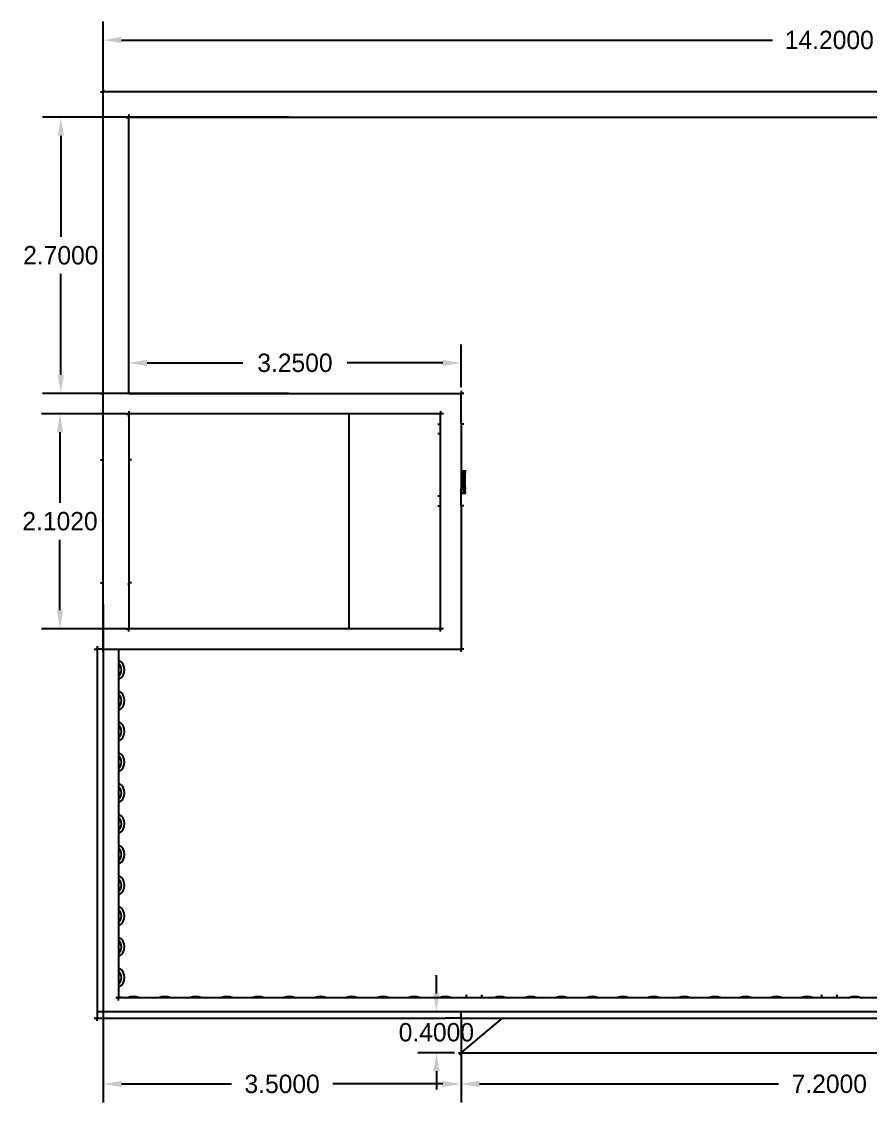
# Model space of a CAD drawing. Header units: metres. Extents: x -8.9 to 7.5, y -4.8 to 5.8.
# Drawn here: x -8.94 to -0.64, y -4.77 to 5.8 of the extents above; entities that cross this region are included whole.
import ezdxf

# ---------------------------------------------------------------- set-up
doc = ezdxf.new("R2010")
doc.units = ezdxf.units.M
doc.dimstyles.get("Standard").update_dxf_attribs({"dimtxt": 0.18, "dimasz": 0.18, "dimexe": 0.18, "dimexo": 0.0625, "dimgap": 0.09, "dimtad": 0, "dimtih": 1, "dimtoh": 1, "dimdec": 4, "dimzin": 0, "dimdsep": 46, "dimtxsty": 'Standard', "dimcen": 0.09, "dimadec": 0, "dimazin": 0, "dimtfac": 1, "dimtdec": 4, "dimtofl": 0, "dimtmove": 0, "dimatfit": 3, "dimfxl": 1, "dimtolj": 1, "dimtzin": 0, "dimarcsym": 0})

# ---------------------------------------------------------------- blocks, each defined once
blk = doc.blocks.new('*D1')
at = {"color": 0, "lineweight": -2}
for p, q in [((-4.646, -4.179), (-4.646, -4.77)), ((2.554, -4.179), (2.554, -4.77)), ((-4.466, -4.59), (-1.541, -4.59)), ((2.374, -4.59), (-0.551, -4.59))]:
    blk.add_line(p, q, dxfattribs=at)
at = {"color": 0}
for points in [[(-4.466, -4.56), (-4.466, -4.62), (-4.646, -4.59)], [(2.374, -4.56), (2.374, -4.62), (2.554, -4.59)]]:
    blk.add_solid(points, dxfattribs=at)
at = {"layer": 'Defpoints', "color": 0}
for p in [(-4.646, -4.116), (2.554, -4.116), (2.554, -4.59)]:
    blk.add_point(p, dxfattribs=at)
at = {"color": 0, "insert": (-1.046, -4.59), "char_height": 0.18, "attachment_point": 5}
blk.add_mtext('\\A1;7.2000', dxfattribs=at)
blk = doc.blocks.new('*D2')
at = {"color": 0, "lineweight": -2}
for p, q in [((-8.146, 3.701), (-8.146, 5.8)), ((6.054, 3.701), (6.054, 5.8)), ((-7.966, 5.62), (-1.601, 5.62)), ((5.874, 5.62), (-0.491, 5.62))]:
    blk.add_line(p, q, dxfattribs=at)
at = {"color": 0}
for points in [[(-7.966, 5.65), (-7.966, 5.59), (-8.146, 5.62)], [(5.874, 5.65), (5.874, 5.59), (6.054, 5.62)]]:
    blk.add_solid(points, dxfattribs=at)
at = {"layer": 'Defpoints', "color": 0}
for p in [(6.054, 5.62), (-8.146, 3.639), (6.054, 3.639)]:
    blk.add_point(p, dxfattribs=at)
at = {"color": 0, "insert": (-1.046, 5.62), "char_height": 0.18, "attachment_point": 5}
blk.add_mtext('\\A1;14.2000', dxfattribs=at)
blk = doc.blocks.new('*D4')
at = {"color": 0, "lineweight": -2}
for p, q in [((-6.334, 4.864), (-8.74, 4.864)), ((-8.56, 4.684), (-8.56, 3.694)), ((-8.56, 2.344), (-8.56, 3.334)), ((-6.334, 2.164), (-8.74, 2.164))]:
    blk.add_line(p, q, dxfattribs=at)
at = {"color": 0}
for points in [[(-8.59, 4.684), (-8.53, 4.684), (-8.56, 4.864)], [(-8.59, 2.344), (-8.53, 2.344), (-8.56, 2.164)]]:
    blk.add_solid(points, dxfattribs=at)
at = {"layer": 'Defpoints', "color": 0}
for p in [(-8.56, 4.864), (-6.271, 4.864), (-6.271, 2.164)]:
    blk.add_point(p, dxfattribs=at)
at = {"color": 0, "insert": (-8.56, 3.514), "char_height": 0.18, "attachment_point": 5}
blk.add_mtext('\\A1;2.7000', dxfattribs=at)
blk = doc.blocks.new('*D5')
at = {"color": 0, "lineweight": -2}
for p, q in [((-5.803, 1.964), (-8.748, 1.964)), ((-8.568, 1.784), (-8.568, 1.093)), ((-8.568, 0.042), (-8.568, 0.733)), ((-5.803, -0.138), (-8.748, -0.138))]:
    blk.add_line(p, q, dxfattribs=at)
at = {"color": 0}
for points in [[(-8.598, 1.784), (-8.538, 1.784), (-8.568, 1.964)], [(-8.598, 0.042), (-8.538, 0.042), (-8.568, -0.138)]]:
    blk.add_solid(points, dxfattribs=at)
at = {"layer": 'Defpoints', "color": 0}
for p in [(-5.74, 1.964), (-8.568, -0.138), (-5.74, -0.138)]:
    blk.add_point(p, dxfattribs=at)
at = {"color": 0, "insert": (-8.568, 0.913), "char_height": 0.18, "attachment_point": 5}
blk.add_mtext('\\A1;2.1020', dxfattribs=at)
blk = doc.blocks.new('*D10')
at = {"color": 0, "lineweight": -2}
for p, q in [((-7.896, 2.226), (-7.896, 2.642)), ((-4.646, 2.226), (-4.646, 2.642)), ((-7.716, 2.462), (-6.781, 2.462)), ((-4.826, 2.462), (-5.761, 2.462))]:
    blk.add_line(p, q, dxfattribs=at)
at = {"color": 0}
for points in [[(-7.716, 2.492), (-7.716, 2.432), (-7.896, 2.462)], [(-4.826, 2.492), (-4.826, 2.432), (-4.646, 2.462)]]:
    blk.add_solid(points, dxfattribs=at)
at = {"layer": 'Defpoints', "color": 0}
for p in [(-4.646, 2.462), (-7.896, 2.164), (-4.646, 2.164)]:
    blk.add_point(p, dxfattribs=at)
at = {"color": 0, "insert": (-6.271, 2.462), "char_height": 0.18, "attachment_point": 5}
blk.add_mtext('\\A1;3.2500', dxfattribs=at)
blk = doc.blocks.new('*D12')
at = {"color": 0, "lineweight": -2}
for p, q in [((-8.146, 0.099), (-8.146, -4.771)), ((-4.646, -4.179), (-4.646, -4.771)), ((-7.966, -4.591), (-6.891, -4.591)), ((-4.826, -4.591), (-5.901, -4.591))]:
    blk.add_line(p, q, dxfattribs=at)
at = {"color": 0}
for points in [[(-7.966, -4.561), (-7.966, -4.621), (-8.146, -4.591)], [(-4.826, -4.561), (-4.826, -4.621), (-4.646, -4.591)]]:
    blk.add_solid(points, dxfattribs=at)
at = {"layer": 'Defpoints', "color": 0}
for p in [(-8.146, 0.161), (-4.646, -4.116), (-4.646, -4.591)]:
    blk.add_point(p, dxfattribs=at)
at = {"color": 0, "insert": (-6.396, -4.591), "char_height": 0.18, "attachment_point": 5}
blk.add_mtext('\\A1;3.5000', dxfattribs=at)
blk = doc.blocks.new('*D14')
at = {"color": 0, "lineweight": -2}
for p, q in [((-4.888, -3.706), (-4.888, -3.526)), ((-4.709, -3.886), (-5.068, -3.886)), ((-4.709, -4.286), (-5.068, -4.286)), ((-4.888, -4.466), (-4.888, -4.646))]:
    blk.add_line(p, q, dxfattribs=at)
at = {"color": 0}
for points in [[(-4.918, -3.706), (-4.858, -3.706), (-4.888, -3.886)], [(-4.918, -4.466), (-4.858, -4.466), (-4.888, -4.286)]]:
    blk.add_solid(points, dxfattribs=at)
at = {"layer": 'Defpoints', "color": 0}
for p in [(-4.888, -3.886), (-4.646, -3.886), (-4.646, -4.286)]:
    blk.add_point(p, dxfattribs=at)
at = {"color": 0, "insert": (-4.888, -4.086), "char_height": 0.18, "attachment_point": 5}
blk.add_mtext('\\A1;0.4000', dxfattribs=at)

msp = doc.modelspace()

# ---------------------------------------------------------------- linework, layer by layer
for p, q in [((-8.17255, 5.11359), (-8.14612, 5.11359)), ((-8.14612, 5.14002), (-8.14612, 5.11359)), ((6.05388, 5.11359), (-8.14612, 5.11359)), ((-8.14612, 2.16359), (-8.14612, 5.11359)), ((-7.92255, 4.86359), (-7.89612, 4.86359)), ((-7.89612, 4.89002), (-7.89612, 4.86359)), ((-7.89612, 2.16359), (-7.89612, 4.86359)), ((5.80388, 4.86359), (-7.89612, 4.86359)), ((-8.17255, 2.16359), (-8.14612, 2.16359)), ((-7.89612, 2.16359), (-8.14612, 2.16359)), ((-8.14612, 1.51359), (-8.14612, 2.16359)), ((-7.89612, 2.16359), (-4.64612, 2.16359)), ((-4.64612, 2.19002), (-4.64612, 2.16359)), ((-4.61968, 2.16359), (-4.64612, 2.16359)), ((-4.64612, 1.86359), (-4.64612, 2.16359)), ((-7.92255, 1.96359), (-7.89612, 1.96359)), ((-7.89612, 1.99002), (-7.89612, 1.96359)), ((-7.89612, 1.96359), (-7.89612, 1.51359)), ((-5.74012, 1.96359), (-7.89612, 1.96359)), ((-7.89612, 1.93715), (-7.89612, 1.96359)), ((-5.74012, -0.13841), (-5.74012, 1.96359)), ((-4.84612, 1.96359), (-5.74012, 1.96359)), ((-4.84612, 1.99002), (-4.84612, 1.96359)), ((-4.81968, 1.96359), (-4.84612, 1.96359)), ((-4.84612, 1.86359), (-4.84612, 1.96359)), ((-4.87255, 1.86359), (-4.84612, 1.86359)), ((-4.84612, 1.77031), (-4.84612, 1.86359)), ((-4.61968, 1.86359), (-4.64612, 1.86359)), ((-4.64612, 1.86359), (-4.64612, 1.2346)), ((-4.87255, 1.77031), (-4.84612, 1.77031)), ((-4.8508, 1.77016), (-4.84612, 1.77017)), ((-4.84612, 1.77031), (-4.84612, 1.77017)), ((-4.84612, 1.15843), (-4.84612, 1.77017)), ((-8.17255, 1.51359), (-8.14612, 1.51359)), ((-8.14612, 0.31159), (-8.14612, 1.51359)), ((-7.86968, 1.51359), (-7.89612, 1.51359)), ((-7.89612, 1.51359), (-7.89612, 0.31159)), ((-4.62686, 1.40094), (-4.62686, 1.41329)), ((-4.60686, 1.40094), (-4.62686, 1.40094)), ((-4.62686, 1.38686), (-4.62686, 1.40094)), ((-4.60686, 1.38686), (-4.62686, 1.38686)), ((-4.62686, 1.38523), (-4.62686, 1.38686)), ((-4.60686, 1.38523), (-4.62686, 1.38523)), ((-4.62686, 1.23462), (-4.62686, 1.38523)), ((-4.60686, 1.41329), (-4.60686, 1.40094)), ((-4.60686, 1.40094), (-4.60686, 1.38686)), ((-4.60686, 1.38523), (-4.60686, 1.38686)), ((-4.60686, 1.23464), (-4.60686, 1.38523)), ((-4.64612, 1.2346), (-4.62686, 1.23462)), ((-4.64612, 1.18983), (-4.64612, 1.2346)), ((-4.64612, 1.18983), (-4.62686, 1.18985)), ((-4.64612, 1.06515), (-4.64612, 1.18983)), ((-4.62686, 1.22062), (-4.62686, 1.23462)), ((-4.62686, 1.20349), (-4.62686, 1.20383)), ((-4.60686, 1.20349), (-4.62686, 1.20349)), ((-4.62686, 1.20349), (-4.62686, 1.18985)), ((-4.62686, 1.18985), (-4.62334, 1.18985)), ((-4.62686, 1.18985), (-4.62686, 1.17706)), ((-4.62337, 1.20384), (-4.6234, 1.22063)), ((-4.62336, 1.20081), (-4.62336, 1.19955)), ((-4.62335, 1.19617), (-4.62336, 1.19835)), ((-4.62335, 1.19359), (-4.62335, 1.19521)), ((-4.62335, 1.19295), (-4.62334, 1.19201)), ((-4.60686, 1.19201), (-4.62334, 1.19201)), ((-4.62334, 1.18985), (-4.62334, 1.19201)), ((-4.60686, 1.18988), (-4.62334, 1.18985)), ((-4.59698, 1.23465), (-4.60686, 1.23464)), ((-4.60686, 1.20349), (-4.60686, 1.23464)), ((-4.60686, 1.20349), (-4.60686, 1.19201)), ((-4.60686, 1.18988), (-4.60686, 1.19201)), ((-4.59691, 1.18989), (-4.60686, 1.18988)), ((-4.60686, 1.17706), (-4.60686, 1.18988)), ((-4.84612, 1.15843), (-4.87255, 1.15843)), ((-4.87255, 1.06515), (-4.84612, 1.06515)), ((-4.87255, 1.06359), (-4.84612, 1.06359)), ((-4.84972, 1.15823), (-4.84612, 1.15823)), ((-4.84612, 1.15843), (-4.84612, 1.15823)), ((-4.84612, 1.06515), (-4.84612, 1.15823)), ((-4.84612, 1.06515), (-4.84612, 1.06359)), ((-4.84612, -0.13841), (-4.84612, 1.06359)), ((-4.61968, 1.06515), (-4.64612, 1.06515)), ((-4.64612, 1.06359), (-4.64612, 1.06515)), ((-4.61968, 1.06359), (-4.64612, 1.06359)), ((-4.64612, 1.06359), (-4.64612, -0.33641)), ((-8.17255, 0.31159), (-8.14612, 0.31159)), ((-8.14612, -0.33641), (-8.14612, 0.31159)), ((-7.86968, 0.31159), (-7.89612, 0.31159)), ((-7.89612, 0.31159), (-7.89612, -0.13841)), ((-7.89612, 0.28515), (-7.89612, 0.31159)), ((-7.92255, -0.13841), (-7.89612, -0.13841)), ((-5.74012, -0.13841), (-7.89612, -0.13841)), ((-7.89612, -0.16485), (-7.89612, -0.13841)), ((-4.84612, -0.13841), (-5.74012, -0.13841)), ((-4.81968, -0.13841), (-4.84612, -0.13841)), ((-4.84612, -0.16485), (-4.84612, -0.13841)), ((-8.20612, -0.30998), (-8.20612, -0.33641)), ((-8.23255, -0.33641), (-8.20612, -0.33641)), ((-8.20612, -0.33641), (-8.20612, -3.94641)), ((-8.14612, -0.33641), (-8.20612, -0.33641)), ((-8.14612, -0.36285), (-8.14612, -0.33641)), ((-8.14612, -0.33641), (-7.99612, -0.33641)), ((-7.99612, -0.33641), (-4.64612, -0.33641)), ((-7.99612, -0.33641), (-7.99612, -0.44526)), ((-4.64612, -0.36285), (-4.64612, -0.33641)), ((-4.61968, -0.33641), (-4.64612, -0.33641)), ((-7.98968, -0.44792), (-7.99612, -0.44526)), ((-7.99612, -0.44526), (-7.99612, -0.48052)), ((-7.98884, -0.4861), (-7.99612, -0.48052)), ((-7.99612, -0.48052), (-7.99612, -0.59995)), ((-7.96761, -0.46486), (-7.98968, -0.44792)), ((-7.97668, -0.50195), (-7.98884, -0.4861)), ((-7.96903, -0.52042), (-7.97668, -0.50195)), ((-7.96642, -0.54023), (-7.96903, -0.52042)), ((-7.95067, -0.48694), (-7.96761, -0.46486)), ((-7.94002, -0.51264), (-7.95067, -0.48694)), ((-7.93639, -0.54023), (-7.94002, -0.51264)), ((-7.99612, -0.59995), (-7.98884, -0.59437)), ((-7.99612, -0.59995), (-7.99612, -0.63521)), ((-7.99612, -0.63521), (-7.98968, -0.63254)), ((-7.98968, -0.63254), (-7.96761, -0.6156)), ((-7.98884, -0.59437), (-7.97668, -0.57851)), ((-7.97668, -0.57851), (-7.96903, -0.56005)), ((-7.96903, -0.56005), (-7.96642, -0.54023)), ((-7.96761, -0.6156), (-7.95067, -0.59353)), ((-7.95067, -0.59353), (-7.94002, -0.56782)), ((-7.94002, -0.56782), (-7.93639, -0.54023)), ((-7.99612, -0.63521), (-7.99612, -0.74626)), ((-7.98968, -0.74892), (-7.99612, -0.74626)), ((-7.99612, -0.74626), (-7.99612, -0.78152)), ((-7.98884, -0.7871), (-7.99612, -0.78152)), ((-7.99612, -0.78152), (-7.99612, -0.90095)), ((-7.96761, -0.76586), (-7.98968, -0.74892)), ((-7.97668, -0.80295), (-7.98884, -0.7871)), ((-7.96903, -0.82142), (-7.97668, -0.80295)), ((-7.96642, -0.84123), (-7.96903, -0.82142)), ((-7.96903, -0.86105), (-7.96642, -0.84123)), ((-7.95067, -0.78794), (-7.96761, -0.76586)), ((-7.94002, -0.81364), (-7.95067, -0.78794)), ((-7.93639, -0.84123), (-7.94002, -0.81364)), ((-7.94002, -0.86882), (-7.93639, -0.84123)), ((-7.99612, -0.90095), (-7.98884, -0.89537)), ((-7.99612, -0.90095), (-7.99612, -0.93621)), ((-7.99612, -0.93621), (-7.98968, -0.93354)), ((-7.99612, -0.93621), (-7.99612, -1.04726)), ((-7.98968, -0.93354), (-7.96761, -0.9166)), ((-7.98884, -0.89537), (-7.97668, -0.87951)), ((-7.97668, -0.87951), (-7.96903, -0.86105)), ((-7.96761, -0.9166), (-7.95067, -0.89453)), ((-7.95067, -0.89453), (-7.94002, -0.86882)), ((-7.98968, -1.04992), (-7.99612, -1.04726)), ((-7.99612, -1.04726), (-7.99612, -1.08252)), ((-7.96761, -1.06686), (-7.98968, -1.04992)), ((-7.98884, -1.0881), (-7.99612, -1.08252)), ((-7.99612, -1.08252), (-7.99612, -1.20195)), ((-7.97668, -1.10395), (-7.98884, -1.0881)), ((-7.96903, -1.12242), (-7.97668, -1.10395)), ((-7.97668, -1.18051), (-7.96903, -1.16205)), ((-7.96642, -1.14223), (-7.96903, -1.12242)), ((-7.96903, -1.16205), (-7.96642, -1.14223)), ((-7.95067, -1.08894), (-7.96761, -1.06686)), ((-7.94002, -1.11464), (-7.95067, -1.08894)), ((-7.93639, -1.14223), (-7.94002, -1.11464)), ((-7.94002, -1.16982), (-7.93639, -1.14223)), ((-7.99612, -1.20195), (-7.98884, -1.19637)), ((-7.99612, -1.20195), (-7.99612, -1.23721)), ((-7.99612, -1.23721), (-7.98968, -1.23454)), ((-7.99612, -1.23721), (-7.99612, -1.34826)), ((-7.98968, -1.23454), (-7.96761, -1.2176)), ((-7.98884, -1.19637), (-7.97668, -1.18051)), ((-7.96761, -1.2176), (-7.95067, -1.19553)), ((-7.95067, -1.19553), (-7.94002, -1.16982)), ((-7.98968, -1.35092), (-7.99612, -1.34826)), ((-7.99612, -1.34826), (-7.99612, -1.38352)), ((-7.96761, -1.36786), (-7.98968, -1.35092)), ((-7.95067, -1.38994), (-7.96761, -1.36786)), ((-7.98884, -1.3891), (-7.99612, -1.38352)), ((-7.99612, -1.38352), (-7.99612, -1.50295)), ((-7.97668, -1.40495), (-7.98884, -1.3891)), ((-7.96903, -1.42342), (-7.97668, -1.40495)), ((-7.97668, -1.48151), (-7.96903, -1.46305)), ((-7.96642, -1.44323), (-7.96903, -1.42342)), ((-7.96903, -1.46305), (-7.96642, -1.44323)), ((-7.94002, -1.41564), (-7.95067, -1.38994)), ((-7.95067, -1.49653), (-7.94002, -1.47082)), ((-7.93639, -1.44323), (-7.94002, -1.41564)), ((-7.94002, -1.47082), (-7.93639, -1.44323)), ((-7.99612, -1.50295), (-7.98884, -1.49737)), ((-7.99612, -1.50295), (-7.99612, -1.53821)), ((-7.99612, -1.53821), (-7.98968, -1.53554)), ((-7.99612, -1.53821), (-7.99612, -1.64926)), ((-7.98968, -1.53554), (-7.96761, -1.5186)), ((-7.98884, -1.49737), (-7.97668, -1.48151)), ((-7.96761, -1.5186), (-7.95067, -1.49653)), ((-7.98968, -1.65192), (-7.99612, -1.64926)), ((-7.99612, -1.64926), (-7.99612, -1.68452)), ((-7.98884, -1.6901), (-7.99612, -1.68452)), ((-7.99612, -1.68452), (-7.99612, -1.80395)), ((-7.96761, -1.66886), (-7.98968, -1.65192)), ((-7.97668, -1.70595), (-7.98884, -1.6901)), ((-7.95067, -1.69094), (-7.96761, -1.66886)), ((-7.94002, -1.71664), (-7.95067, -1.69094)), ((-7.98884, -1.79837), (-7.97668, -1.78251)), ((-7.96903, -1.72442), (-7.97668, -1.70595)), ((-7.97668, -1.78251), (-7.96903, -1.76405)), ((-7.96642, -1.74423), (-7.96903, -1.72442)), ((-7.96903, -1.76405), (-7.96642, -1.74423)), ((-7.95067, -1.79753), (-7.94002, -1.77182)), ((-7.93639, -1.74423), (-7.94002, -1.71664)), ((-7.94002, -1.77182), (-7.93639, -1.74423)), ((-7.99612, -1.80395), (-7.98884, -1.79837)), ((-7.99612, -1.80395), (-7.99612, -1.83921)), ((-7.99612, -1.83921), (-7.98968, -1.83654)), ((-7.99612, -1.83921), (-7.99612, -1.95026)), ((-7.98968, -1.83654), (-7.96761, -1.8196)), ((-7.96761, -1.8196), (-7.95067, -1.79753)), ((-7.98968, -1.95292), (-7.99612, -1.95026)), ((-7.99612, -1.95026), (-7.99612, -1.98552)), ((-7.98884, -1.9911), (-7.99612, -1.98552)), ((-7.99612, -1.98552), (-7.99612, -2.10495)), ((-7.96761, -1.96986), (-7.98968, -1.95292)), ((-7.97668, -2.00695), (-7.98884, -1.9911)), ((-7.96903, -2.02542), (-7.97668, -2.00695)), ((-7.95067, -1.99194), (-7.96761, -1.96986)), ((-7.94002, -2.01764), (-7.95067, -1.99194)), ((-7.99612, -2.10495), (-7.98884, -2.09937)), ((-7.99612, -2.10495), (-7.99612, -2.14021)), ((-7.98884, -2.09937), (-7.97668, -2.08351)), ((-7.97668, -2.08351), (-7.96903, -2.06505)), ((-7.96642, -2.04523), (-7.96903, -2.02542)), ((-7.96903, -2.06505), (-7.96642, -2.04523)), ((-7.96761, -2.1206), (-7.95067, -2.09853)), ((-7.95067, -2.09853), (-7.94002, -2.07282)), ((-7.93639, -2.04523), (-7.94002, -2.01764)), ((-7.94002, -2.07282), (-7.93639, -2.04523)), ((-7.99612, -2.14021), (-7.98968, -2.13754)), ((-7.99612, -2.14021), (-7.99612, -2.25126)), ((-7.98968, -2.13754), (-7.96761, -2.1206)), ((-7.98968, -2.25392), (-7.99612, -2.25126)), ((-7.99612, -2.25126), (-7.99612, -2.28652)), ((-7.98884, -2.2921), (-7.99612, -2.28652)), ((-7.99612, -2.28652), (-7.99612, -2.40595)), ((-7.96761, -2.27086), (-7.98968, -2.25392)), ((-7.97668, -2.30795), (-7.98884, -2.2921)), ((-7.96903, -2.32642), (-7.97668, -2.30795)), ((-7.95067, -2.29294), (-7.96761, -2.27086)), ((-7.94002, -2.31864), (-7.95067, -2.29294)), ((-7.93639, -2.34623), (-7.94002, -2.31864)), ((-7.99612, -2.40595), (-7.98884, -2.40037)), ((-7.99612, -2.40595), (-7.99612, -2.44121)), ((-7.98968, -2.43854), (-7.96761, -2.4216)), ((-7.98884, -2.40037), (-7.97668, -2.38451)), ((-7.97668, -2.38451), (-7.96903, -2.36605)), ((-7.96642, -2.34623), (-7.96903, -2.32642)), ((-7.96903, -2.36605), (-7.96642, -2.34623)), ((-7.96761, -2.4216), (-7.95067, -2.39953)), ((-7.95067, -2.39953), (-7.94002, -2.37382)), ((-7.94002, -2.37382), (-7.93639, -2.34623)), ((-7.99612, -2.44121), (-7.98968, -2.43854)), ((-7.99612, -2.44121), (-7.99612, -2.55226)), ((-7.98968, -2.55492), (-7.99612, -2.55226)), ((-7.99612, -2.55226), (-7.99612, -2.58752)), ((-7.98884, -2.5931), (-7.99612, -2.58752)), ((-7.99612, -2.58752), (-7.99612, -2.70695)), ((-7.96761, -2.57186), (-7.98968, -2.55492)), ((-7.97668, -2.60895), (-7.98884, -2.5931)), ((-7.96903, -2.62742), (-7.97668, -2.60895)), ((-7.96642, -2.64723), (-7.96903, -2.62742)), ((-7.95067, -2.59394), (-7.96761, -2.57186)), ((-7.94002, -2.61964), (-7.95067, -2.59394)), ((-7.93639, -2.64723), (-7.94002, -2.61964)), ((-7.99612, -2.70695), (-7.98884, -2.70137)), ((-7.99612, -2.70695), (-7.99612, -2.74221)), ((-7.99612, -2.74221), (-7.98968, -2.73954)), ((-7.99612, -2.74221), (-7.99612, -2.85326)), ((-7.98968, -2.73954), (-7.96761, -2.7226)), ((-7.98884, -2.70137), (-7.97668, -2.68551)), ((-7.97668, -2.68551), (-7.96903, -2.66705)), ((-7.96903, -2.66705), (-7.96642, -2.64723)), ((-7.96761, -2.7226), (-7.95067, -2.70053)), ((-7.95067, -2.70053), (-7.94002, -2.67482)), ((-7.94002, -2.67482), (-7.93639, -2.64723)), ((-7.98968, -2.85592), (-7.99612, -2.85326)), ((-7.99612, -2.85326), (-7.99612, -2.88852)), ((-7.98884, -2.8941), (-7.99612, -2.88852)), ((-7.99612, -2.88852), (-7.99612, -3.00795)), ((-7.96761, -2.87286), (-7.98968, -2.85592)), ((-7.97668, -2.90995), (-7.98884, -2.8941)), ((-7.96903, -2.92842), (-7.97668, -2.90995)), ((-7.96642, -2.94823), (-7.96903, -2.92842)), ((-7.96903, -2.96805), (-7.96642, -2.94823)), ((-7.95067, -2.89494), (-7.96761, -2.87286)), ((-7.94002, -2.92064), (-7.95067, -2.89494)), ((-7.93639, -2.94823), (-7.94002, -2.92064)), ((-7.94002, -2.97582), (-7.93639, -2.94823)), ((-7.99612, -3.00795), (-7.98884, -3.00237)), ((-7.99612, -3.00795), (-7.99612, -3.04321)), ((-7.99612, -3.04321), (-7.98968, -3.04054)), ((-7.99612, -3.04321), (-7.99612, -3.15426)), ((-7.98968, -3.04054), (-7.96761, -3.0236)), ((-7.98884, -3.00237), (-7.97668, -2.98651)), ((-7.97668, -2.98651), (-7.96903, -2.96805)), ((-7.96761, -3.0236), (-7.95067, -3.00153)), ((-7.95067, -3.00153), (-7.94002, -2.97582)), ((-7.98968, -3.15692), (-7.99612, -3.15426)), ((-7.99612, -3.15426), (-7.99612, -3.18952)), ((-7.96761, -3.17386), (-7.98968, -3.15692)), ((-7.98884, -3.1951), (-7.99612, -3.18952)), ((-7.99612, -3.18952), (-7.99612, -3.30895)), ((-7.97668, -3.21095), (-7.98884, -3.1951)), ((-7.96903, -3.22942), (-7.97668, -3.21095)), ((-7.97668, -3.28751), (-7.96903, -3.26905)), ((-7.96642, -3.24923), (-7.96903, -3.22942)), ((-7.96903, -3.26905), (-7.96642, -3.24923)), ((-7.95067, -3.19594), (-7.96761, -3.17386)), ((-7.94002, -3.22164), (-7.95067, -3.19594)), ((-7.95067, -3.30253), (-7.94002, -3.27682)), ((-7.93639, -3.24923), (-7.94002, -3.22164)), ((-7.94002, -3.27682), (-7.93639, -3.24923)), ((-7.99612, -3.30895), (-7.98884, -3.30337)), ((-7.99612, -3.30895), (-7.99612, -3.34421)), ((-7.99612, -3.34421), (-7.98968, -3.34154)), ((-7.99612, -3.34421), (-7.99612, -3.45526)), ((-7.98968, -3.34154), (-7.96761, -3.3246)), ((-7.98884, -3.30337), (-7.97668, -3.28751)), ((-7.96761, -3.3246), (-7.95067, -3.30253)), ((-7.98968, -3.45792), (-7.99612, -3.45526)), ((-7.99612, -3.45526), (-7.99612, -3.49052)), ((-7.96761, -3.47486), (-7.98968, -3.45792)), ((-7.95067, -3.49694), (-7.96761, -3.47486)), ((-7.98884, -3.4961), (-7.99612, -3.49052)), ((-7.99612, -3.49052), (-7.99612, -3.60995)), ((-7.97668, -3.51195), (-7.98884, -3.4961)), ((-7.98884, -3.60437), (-7.97668, -3.58851)), ((-7.96903, -3.53042), (-7.97668, -3.51195)), ((-7.97668, -3.58851), (-7.96903, -3.57005)), ((-7.96642, -3.55023), (-7.96903, -3.53042)), ((-7.96903, -3.57005), (-7.96642, -3.55023)), ((-7.94002, -3.52264), (-7.95067, -3.49694)), ((-7.95067, -3.60353), (-7.94002, -3.57782)), ((-7.93639, -3.55023), (-7.94002, -3.52264)), ((-7.94002, -3.57782), (-7.93639, -3.55023)), ((-7.99612, -3.60995), (-7.98884, -3.60437)), ((-7.99612, -3.60995), (-7.99612, -3.64521)), ((-7.99612, -3.64521), (-7.98968, -3.64254)), ((-7.99612, -3.64521), (-7.99612, -3.74641)), ((-7.98968, -3.64254), (-7.96761, -3.6256)), ((-7.96761, -3.6256), (-7.95067, -3.60353)), ((-8.02255, -3.74641), (-7.99612, -3.74641)), ((-7.99612, -3.77285), (-7.99612, -3.74641)), ((-7.99612, -3.74641), (-7.89977, -3.74641)), ((-7.96968, -3.74641), (-7.99612, -3.74641)), ((-7.87771, -3.73728), (-7.89977, -3.74641)), ((-7.89977, -3.74641), (-7.80048, -3.74641)), ((-7.85012, -3.73364), (-7.87771, -3.73728)), ((-7.82254, -3.73728), (-7.85012, -3.73364)), ((-7.80048, -3.74641), (-7.82254, -3.73728)), ((-7.80048, -3.74641), (-7.59478, -3.74641)), ((-7.57272, -3.73728), (-7.59478, -3.74641)), ((-7.59478, -3.74641), (-7.49549, -3.74641)), ((-7.54514, -3.73364), (-7.57272, -3.73728)), ((-7.51755, -3.73728), (-7.54514, -3.73364)), ((-7.49549, -3.74641), (-7.51755, -3.73728)), ((-7.49549, -3.74641), (-7.28979, -3.74641)), ((-7.26774, -3.73728), (-7.28979, -3.74641)), ((-7.28979, -3.74641), (-7.19051, -3.74641)), ((-7.24015, -3.73364), (-7.26774, -3.73728)), ((-7.21256, -3.73728), (-7.24015, -3.73364)), ((-7.19051, -3.74641), (-7.21256, -3.73728)), ((-7.19051, -3.74641), (-6.9848, -3.74641)), ((-6.96275, -3.73728), (-6.9848, -3.74641)), ((-6.9848, -3.74641), (-6.88552, -3.74641)), ((-6.93516, -3.73364), (-6.96275, -3.73728)), ((-6.90757, -3.73728), (-6.93516, -3.73364)), ((-6.88552, -3.74641), (-6.90757, -3.73728)), ((-6.88552, -3.74641), (-6.67982, -3.74641)), ((-6.65776, -3.73728), (-6.67982, -3.74641)), ((-6.67982, -3.74641), (-6.58053, -3.74641)), ((-6.63017, -3.73364), (-6.65776, -3.73728)), ((-6.60259, -3.73728), (-6.63017, -3.73364)), ((-6.58053, -3.74641), (-6.60259, -3.73728)), ((-6.58053, -3.74641), (-6.37483, -3.74641)), ((-6.35277, -3.73728), (-6.37483, -3.74641)), ((-6.37483, -3.74641), (-6.27554, -3.74641)), ((-6.32519, -3.73364), (-6.35277, -3.73728)), ((-6.2976, -3.73728), (-6.32519, -3.73364)), ((-6.27554, -3.74641), (-6.2976, -3.73728)), ((-6.27554, -3.74641), (-6.06984, -3.74641)), ((-6.04779, -3.73728), (-6.06984, -3.74641)), ((-6.06984, -3.74641), (-5.97056, -3.74641)), ((-6.0202, -3.73364), (-6.04779, -3.73728)), ((-5.99261, -3.73728), (-6.0202, -3.73364)), ((-5.97056, -3.74641), (-5.99261, -3.73728)), ((-5.97056, -3.74641), (-5.76486, -3.74641)), ((-5.7428, -3.73728), (-5.76486, -3.74641)), ((-5.76486, -3.74641), (-5.66557, -3.74641)), ((-5.71521, -3.73364), (-5.7428, -3.73728)), ((-5.68763, -3.73728), (-5.71521, -3.73364)), ((-5.66557, -3.74641), (-5.68763, -3.73728)), ((-5.66557, -3.74641), (-5.45987, -3.74641)), ((-5.43781, -3.73728), (-5.45987, -3.74641)), ((-5.45987, -3.74641), (-5.36058, -3.74641)), ((-5.41023, -3.73364), (-5.43781, -3.73728)), ((-5.38264, -3.73728), (-5.41023, -3.73364)), ((-5.36058, -3.74641), (-5.38264, -3.73728)), ((-5.36058, -3.74641), (-5.15488, -3.74641)), ((-5.13283, -3.73728), (-5.15488, -3.74641)), ((-5.15488, -3.74641), (-5.0556, -3.74641)), ((-5.10524, -3.73364), (-5.13283, -3.73728)), ((-5.07765, -3.73728), (-5.10524, -3.73364)), ((-5.0556, -3.74641), (-5.07765, -3.73728)), ((-5.0556, -3.74641), (-4.84989, -3.74641)), ((-4.82784, -3.73728), (-4.84989, -3.74641)), ((-4.84989, -3.74641), (-4.75061, -3.74641)), ((-4.80025, -3.73364), (-4.82784, -3.73728)), ((-4.77266, -3.73728), (-4.80025, -3.73364)), ((-4.75061, -3.74641), (-4.77266, -3.73728)), ((-4.75061, -3.74641), (-4.59651, -3.74641)), ((-4.59651, -3.71998), (-4.59651, -3.74641)), ((-4.59651, -3.74641), (-4.44612, -3.74641)), ((-4.44612, -3.71998), (-4.44612, -3.74641)), ((-4.44612, -3.74641), (-4.31389, -3.74641)), ((-4.29184, -3.73728), (-4.31389, -3.74641)), ((-4.31389, -3.74641), (-4.21461, -3.74641)), ((-4.26425, -3.73364), (-4.29184, -3.73728)), ((-4.23666, -3.73728), (-4.26425, -3.73364)), ((-4.21461, -3.74641), (-4.23666, -3.73728)), ((-4.21461, -3.74641), (-4.01389, -3.74641)), ((-3.99184, -3.73728), (-4.01389, -3.74641)), ((-4.01389, -3.74641), (-3.91461, -3.74641)), ((-3.96425, -3.73364), (-3.99184, -3.73728)), ((-3.93666, -3.73728), (-3.96425, -3.73364)), ((-3.91461, -3.74641), (-3.93666, -3.73728)), ((-3.91461, -3.74641), (-3.71389, -3.74641)), ((-3.69184, -3.73728), (-3.71389, -3.74641)), ((-3.71389, -3.74641), (-3.61461, -3.74641)), ((-3.66425, -3.73364), (-3.69184, -3.73728)), ((-3.63666, -3.73728), (-3.66425, -3.73364)), ((-3.61461, -3.74641), (-3.63666, -3.73728)), ((-3.61461, -3.74641), (-3.41389, -3.74641)), ((-3.39184, -3.73728), (-3.41389, -3.74641)), ((-3.41389, -3.74641), (-3.31461, -3.74641)), ((-3.36425, -3.73364), (-3.39184, -3.73728)), ((-3.33666, -3.73728), (-3.36425, -3.73364)), ((-3.31461, -3.74641), (-3.33666, -3.73728)), ((-3.31461, -3.74641), (-3.11389, -3.74641)), ((-3.09184, -3.73728), (-3.11389, -3.74641)), ((-3.11389, -3.74641), (-3.01461, -3.74641)), ((-3.06425, -3.73364), (-3.09184, -3.73728)), ((-3.03666, -3.73728), (-3.06425, -3.73364)), ((-3.01461, -3.74641), (-3.03666, -3.73728)), ((-3.01461, -3.74641), (-2.81389, -3.74641)), ((-2.79184, -3.73728), (-2.81389, -3.74641)), ((-2.81389, -3.74641), (-2.71461, -3.74641)), ((-2.76425, -3.73364), (-2.79184, -3.73728)), ((-2.73666, -3.73728), (-2.76425, -3.73364)), ((-2.71461, -3.74641), (-2.73666, -3.73728)), ((-2.71461, -3.74641), (-2.51389, -3.74641)), ((-2.49184, -3.73728), (-2.51389, -3.74641)), ((-2.51389, -3.74641), (-2.41461, -3.74641)), ((-2.46425, -3.73364), (-2.49184, -3.73728)), ((-2.43666, -3.73728), (-2.46425, -3.73364)), ((-2.41461, -3.74641), (-2.43666, -3.73728)), ((-2.41461, -3.74641), (-2.21389, -3.74641)), ((-2.19184, -3.73728), (-2.21389, -3.74641)), ((-2.21389, -3.74641), (-2.11461, -3.74641)), ((-2.16425, -3.73364), (-2.19184, -3.73728)), ((-2.13666, -3.73728), (-2.16425, -3.73364)), ((-2.11461, -3.74641), (-2.13666, -3.73728)), ((-2.11461, -3.74641), (-1.91389, -3.74641)), ((-1.89184, -3.73728), (-1.91389, -3.74641)), ((-1.91389, -3.74641), (-1.81461, -3.74641)), ((-1.86425, -3.73364), (-1.89184, -3.73728)), ((-1.83666, -3.73728), (-1.86425, -3.73364)), ((-1.81461, -3.74641), (-1.83666, -3.73728)), ((-1.81461, -3.74641), (-1.61389, -3.74641)), ((-1.59184, -3.73728), (-1.61389, -3.74641)), ((-1.61389, -3.74641), (-1.51461, -3.74641)), ((-1.56425, -3.73364), (-1.59184, -3.73728)), ((-1.53666, -3.73728), (-1.56425, -3.73364)), ((-1.51461, -3.74641), (-1.53666, -3.73728)), ((-1.51461, -3.74641), (-1.31389, -3.74641)), ((-1.29184, -3.73728), (-1.31389, -3.74641)), ((-1.31389, -3.74641), (-1.21461, -3.74641)), ((-1.26425, -3.73364), (-1.29184, -3.73728)), ((-1.23666, -3.73728), (-1.26425, -3.73364)), ((-1.21461, -3.74641), (-1.23666, -3.73728)), ((-1.21461, -3.74641), (-1.12151, -3.74641)), ((-1.12151, -3.71998), (-1.12151, -3.74641)), ((-1.12151, -3.74641), (-0.97151, -3.74641)), ((-0.97151, -3.71998), (-0.97151, -3.74641)), ((-0.97151, -3.74641), (-0.84389, -3.74641)), ((-0.82184, -3.73728), (-0.84389, -3.74641)), ((-0.74461, -3.74641), (-0.84389, -3.74641)), ((-0.79425, -3.73364), (-0.82184, -3.73728)), ((-0.76666, -3.73728), (-0.79425, -3.73364)), ((-0.74461, -3.74641), (-0.76666, -3.73728)), ((-0.74461, -3.74641), (-0.54389, -3.74641)), ((5.19086, -3.88641), (-8.20612, -3.88641)), ((-4.64612, -3.94641), (-4.64612, -3.88641)), ((-8.23255, -3.94641), (-8.20612, -3.94641)), ((-8.20612, -3.97285), (-8.20612, -3.94641)), ((-8.20612, -3.94641), (-7.85324, -3.94641)), ((-7.85324, -3.94641), (-7.85012, -3.94682)), ((-7.85324, -3.94641), (-7.84701, -3.94641)), ((-7.85012, -3.94682), (-7.84701, -3.94641)), ((-7.84701, -3.94641), (-7.54825, -3.94641)), ((-7.54825, -3.94641), (-7.54514, -3.94682)), ((-7.54825, -3.94641), (-7.54202, -3.94641)), ((-7.54514, -3.94682), (-7.54202, -3.94641)), ((-7.54202, -3.94641), (-7.24326, -3.94641)), ((-7.24326, -3.94641), (-7.24015, -3.94682)), ((-7.24326, -3.94641), (-7.23704, -3.94641)), ((-7.24015, -3.94682), (-7.23704, -3.94641)), ((-7.23704, -3.94641), (-6.93827, -3.94641)), ((-6.93827, -3.94641), (-6.93516, -3.94682)), ((-6.93827, -3.94641), (-6.93205, -3.94641)), ((-6.93516, -3.94682), (-6.93205, -3.94641)), ((-6.93205, -3.94641), (-6.63329, -3.94641)), ((-6.63329, -3.94641), (-6.63017, -3.94682)), ((-6.63329, -3.94641), (-6.62706, -3.94641)), ((-6.63017, -3.94682), (-6.62706, -3.94641)), ((-6.62706, -3.94641), (-6.3283, -3.94641)), ((-6.3283, -3.94641), (-6.32519, -3.94682)), ((-6.3283, -3.94641), (-6.32207, -3.94641)), ((-6.32519, -3.94682), (-6.32207, -3.94641)), ((-6.32207, -3.94641), (-6.02331, -3.94641)), ((-6.02331, -3.94641), (-6.0202, -3.94682)), ((-6.02331, -3.94641), (-6.01709, -3.94641)), ((-6.0202, -3.94682), (-6.01709, -3.94641)), ((-6.01709, -3.94641), (-5.71833, -3.94641)), ((-5.71833, -3.94641), (-5.71521, -3.94682)), ((-5.71833, -3.94641), (-5.7121, -3.94641)), ((-5.71521, -3.94682), (-5.7121, -3.94641)), ((-5.7121, -3.94641), (-5.41334, -3.94641)), ((-5.41334, -3.94641), (-5.41023, -3.94682)), ((-5.41334, -3.94641), (-5.40711, -3.94641)), ((-5.41023, -3.94682), (-5.40711, -3.94641)), ((-5.40711, -3.94641), (-5.10835, -3.94641)), ((-5.10835, -3.94641), (-5.10524, -3.94682)), ((-5.10835, -3.94641), (-5.10213, -3.94641)), ((-5.10524, -3.94682), (-5.10213, -3.94641)), ((-5.10213, -3.94641), (-4.80336, -3.94641)), ((-4.80336, -3.94641), (-4.80025, -3.94682)), ((-4.80336, -3.94641), (-4.79714, -3.94641)), ((-4.80025, -3.94682), (-4.79714, -3.94641)), ((-4.64612, -3.94641), (-4.79714, -3.94641)), ((-4.64612, -4.28641), (-4.24108, -3.94641)), ((-4.64612, -3.94641), (-4.26736, -3.94641)), ((-4.64612, -3.94641), (-4.64612, -4.28641)), ((-4.26736, -3.94641), (-4.26425, -3.94682)), ((-4.26736, -3.94641), (-4.26114, -3.94641)), ((-4.26425, -3.94682), (-4.26114, -3.94641)), ((-4.26114, -3.94641), (-4.24108, -3.94641)), ((-4.24108, -3.94641), (-3.96736, -3.94641)), ((-3.96736, -3.94641), (-3.96425, -3.94682)), ((-3.96736, -3.94641), (-3.96114, -3.94641)), ((-3.96425, -3.94682), (-3.96114, -3.94641)), ((-3.96114, -3.94641), (-3.66736, -3.94641)), ((-3.66736, -3.94641), (-3.66425, -3.94682)), ((-3.66736, -3.94641), (-3.66114, -3.94641)), ((-3.66425, -3.94682), (-3.66114, -3.94641)), ((-3.66114, -3.94641), (-3.36736, -3.94641)), ((-3.36736, -3.94641), (-3.36425, -3.94682)), ((-3.36736, -3.94641), (-3.36114, -3.94641)), ((-3.36425, -3.94682), (-3.36114, -3.94641)), ((-3.36114, -3.94641), (-3.06736, -3.94641)), ((-3.06736, -3.94641), (-3.06425, -3.94682)), ((-3.06736, -3.94641), (-3.06114, -3.94641)), ((-3.06425, -3.94682), (-3.06114, -3.94641)), ((-3.06114, -3.94641), (-2.76736, -3.94641)), ((-2.76736, -3.94641), (-2.76425, -3.94682)), ((-2.76736, -3.94641), (-2.76114, -3.94641)), ((-2.76425, -3.94682), (-2.76114, -3.94641)), ((-2.76114, -3.94641), (-2.46736, -3.94641)), ((-2.46736, -3.94641), (-2.46425, -3.94682)), ((-2.46736, -3.94641), (-2.46114, -3.94641)), ((-2.46425, -3.94682), (-2.46114, -3.94641)), ((-2.46114, -3.94641), (-2.16736, -3.94641)), ((-2.16736, -3.94641), (-2.16425, -3.94682)), ((-2.16736, -3.94641), (-2.16114, -3.94641)), ((-2.16425, -3.94682), (-2.16114, -3.94641)), ((-2.16114, -3.94641), (-1.86736, -3.94641)), ((-1.86736, -3.94641), (-1.86425, -3.94682)), ((-1.86736, -3.94641), (-1.86114, -3.94641)), ((-1.86425, -3.94682), (-1.86114, -3.94641)), ((-1.86114, -3.94641), (-1.56736, -3.94641)), ((-1.56736, -3.94641), (-1.56425, -3.94682)), ((-1.56736, -3.94641), (-1.56114, -3.94641)), ((-1.56425, -3.94682), (-1.56114, -3.94641)), ((-1.56114, -3.94641), (-1.26736, -3.94641)), ((-1.26736, -3.94641), (-1.26425, -3.94682)), ((-1.26736, -3.94641), (-1.26114, -3.94641)), ((-1.26425, -3.94682), (-1.26114, -3.94641)), ((-1.26114, -3.94641), (-0.79736, -3.94641)), ((-0.79736, -3.94641), (-0.79425, -3.94682)), ((-0.79736, -3.94641), (-0.79114, -3.94641)), ((-0.79425, -3.94682), (-0.79114, -3.94641)), ((-0.79114, -3.94641), (-0.49736, -3.94641)), ((-4.67255, -4.28641), (-4.64612, -4.28641)), ((-4.66481, -4.3021), (-4.64612, -4.28641)), ((-4.64612, -4.28641), (2.55388, -4.28641)), ((-4.64612, -4.31285), (-4.64612, -4.28641))]:
    msp.add_line(p, q)

# ---------------------------------------------------------------- dimensions: what is measured, and where the dimension line sits
for base, p1, p2, picture, middle in [((6.05388, 5.62011), (-8.14612, 3.63859), (6.05388, 3.63859), '*D2', (-1.04612, 5.62011)), ((-4.64612, 2.46202), (-7.89612, 2.16359), (-4.64612, 2.16359), '*D10', (-6.27112, 2.46202)), ((-4.64612, -4.59093), (-8.14612, 0.16136), (-4.64612, -4.11641), '*D12', (-6.39612, -4.59093)), ((2.55388, -4.58953), (-4.64612, -4.11641), (2.55388, -4.11641), '*D1', (-1.04612, -4.58953))]:
    dim = msp.add_linear_dim(base=base, p1=p1, p2=p2, dimstyle='Standard')
    dim.commit()
    dim.dimension.update_dxf_attribs({"geometry": picture, "text_midpoint": middle})
for base, p1, p2, picture, middle in [((-8.56007, 4.86359), (-6.27112, 2.16359), (-6.27112, 4.86359), '*D4', (-8.56007, 3.51359)), ((-8.56837, -0.13841), (-5.74012, 1.96359), (-5.74012, -0.13841), '*D5', (-8.56837, 0.91259)), ((-4.88756, -3.88641), (-4.64612, -4.28641), (-4.64612, -3.88641), '*D14', (-4.88756, -4.08641))]:
    dim = msp.add_linear_dim(base=base, p1=p1, p2=p2, angle=90, dimstyle='Standard')
    dim.commit()
    dim.dimension.update_dxf_attribs({"geometry": picture, "text_midpoint": middle})

doc.saveas('drawing.dxf')
